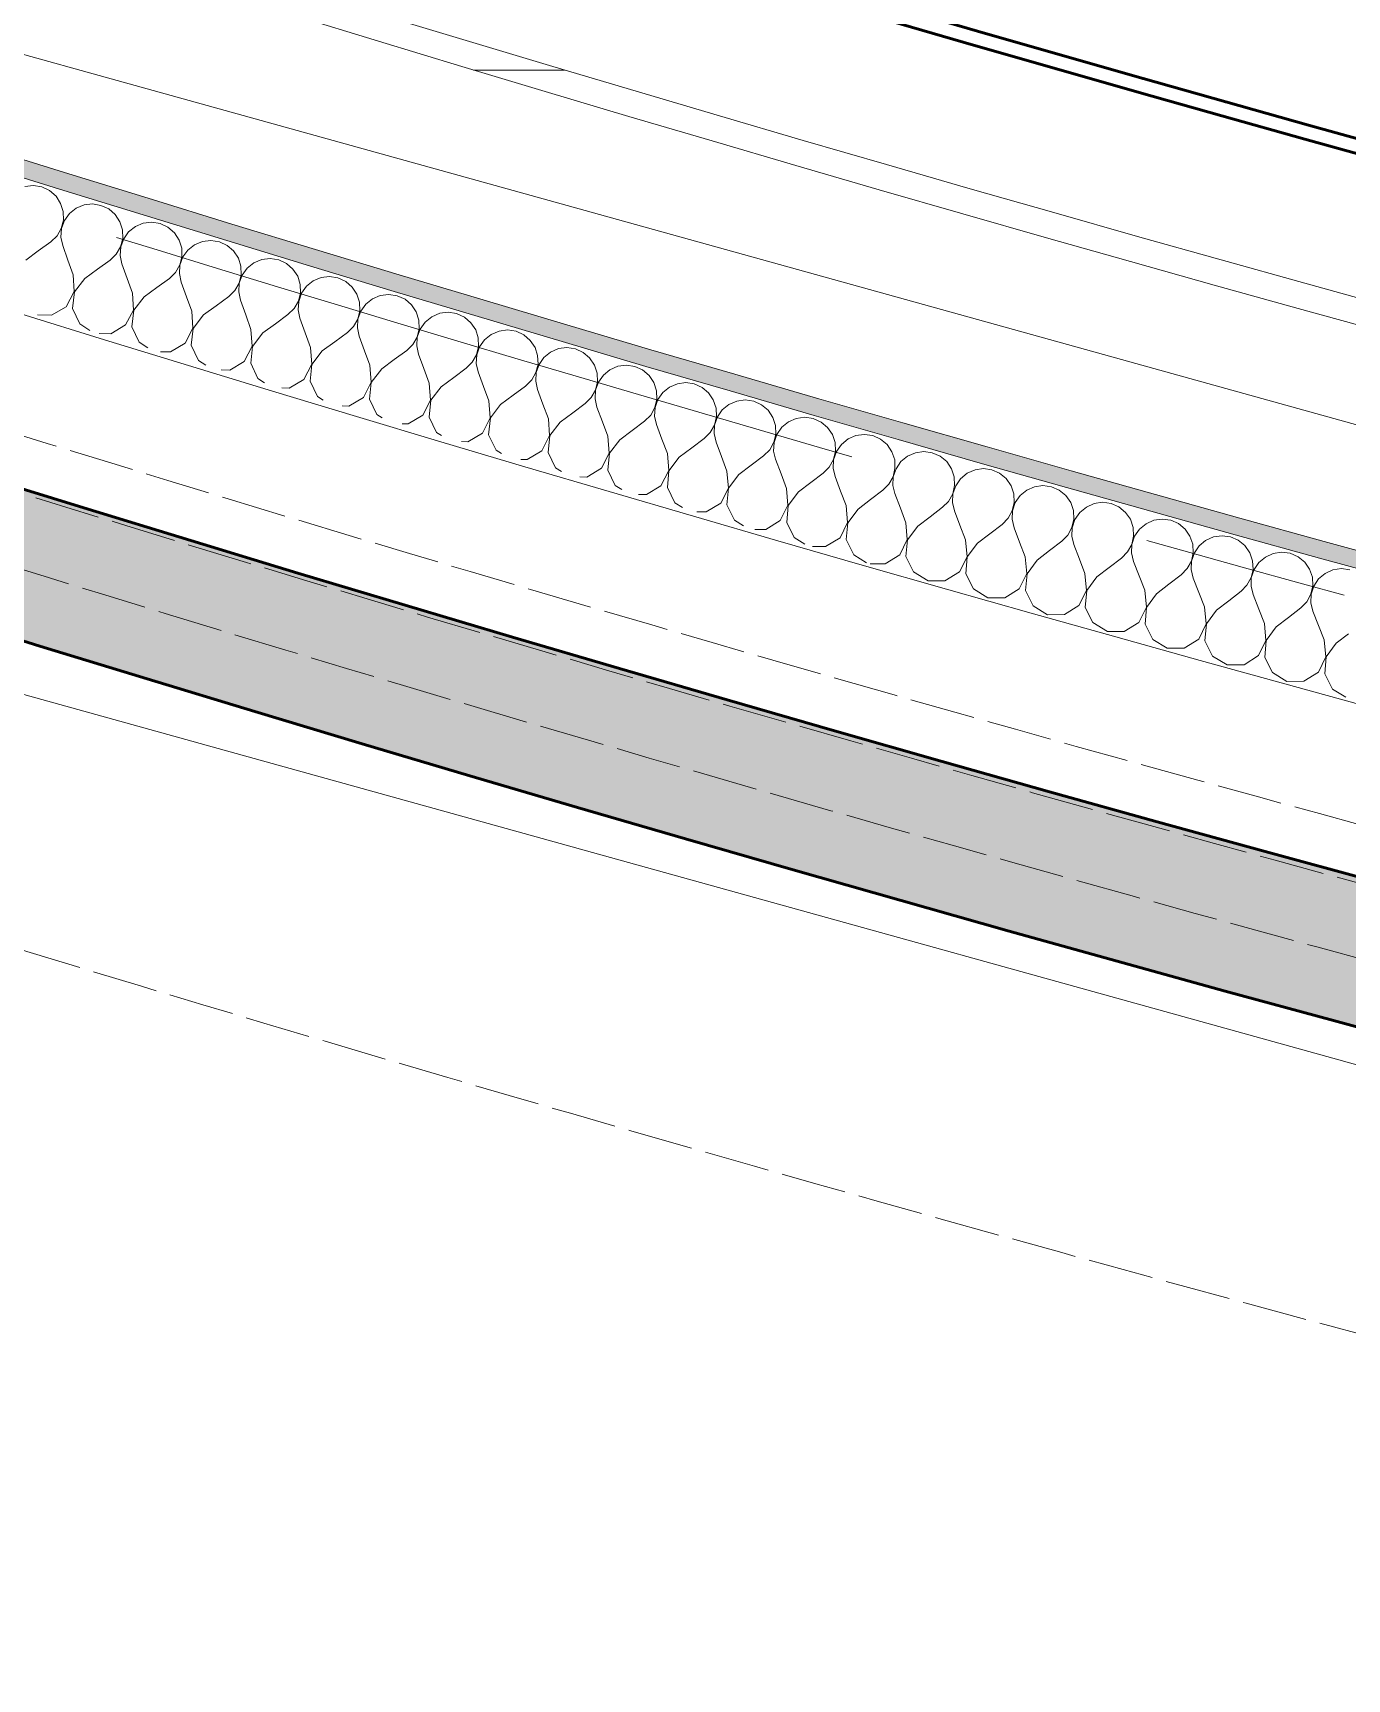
# Model space of a CAD drawing. Header units: millimetres. Extents: x -89663 to 74273, y -103666 to 18539.
# Drawn here: x -35090 to -34183, y -71509 to -70374 of the extents above; entities that cross this region are included whole.
import ezdxf
from ezdxf.enums import TextEntityAlignment as Align

# ---------------------------------------------------------------- set-up
doc = ezdxf.new("R2010")
doc.units = ezdxf.units.MM
doc.header["$MEASUREMENT"] = 0
doc.linetypes.add('Double Dashed', pattern=[1093.611073, 529.166651, -211.666656, 141.111112, -211.666656])
doc.linetypes.add('Hidden Line', pattern=[55, 45, -10])
for name, color, linetype in [('A-20-M_Floor_Slab', 7, 'Continuous'), ('A-25-M_Wall_Ext', 7, 'Continuous'), ('New_A-05-M_Gross_Int_WC_s', 7, 'Continuous'), ('New_A-15-MG_Structural_Grid_Phase_2', 7, 'Continuous'), ('New_A-25-M_Wall_Ext', 7, 'Continuous'), ('New_A-25-M_Wall_Int', 7, 'Continuous'), ('New_A-35-M_FFE_Sanitary', 7, 'Continuous'), ('New_A-40-M_Soft_Landscaping_P2', 7, 'Continuous')]:
    doc.layers.add(name, color=color, linetype=linetype)
for name, color, linetype, lineweight in [('A-20-M_Floor_Slab_Pen_No__89', 8, 'Continuous', 20), ('A-25-M_Wall_Ext_Pen_No__87', 8, 'Continuous', 20), ('New_A-25-M_Wall_Ext_Pen_No__87', 8, 'Continuous', 20), ('New_A-25-M_Wall_Int_Pen_No__193', 7, 'Continuous', 18), ('New_A-40-M_Soft_Landscaping_P2_Pen_No__150', 7, 'Continuous', 0), ('New_ArchiCAD Zone Stamps_Pen_No__6', 7, 'Continuous', 35)]:
    doc.layers.add(name, color=color, linetype=linetype, lineweight=lineweight)
for name, color, linetype, lineweight, true_color in [('New_A-05-M_Gross_Int_WC_s_Pen_No__74', 7, 'Continuous', 20, 0x606060), ('New_A-15-MG_Structural_Grid_Phase_2_Pen_No__222', 7, 'Continuous', 13, 0x65af33), ('New_A-25-M_Wall_Ext_Pen_No__107', 7, 'Continuous', 15, 0xa6a6a6), ('New_A-25-M_Wall_Ext_Pen_No__27', 7, 'Continuous', 50, 0x2a2a2a), ('New_A-25-M_Wall_Int_Pen_No__107', 7, 'Continuous', 15, 0xa6a6a6), ('New_A-25-M_Wall_Int_Pen_No__149', 7, 'Continuous', 0, 0x2a2a2a), ('New_A-35-M_FFE_Sanitary_Pen_No__211', 7, 'Continuous', 13, 0xebf6ff), ('New_A-35-M_FFE_Sanitary_Pen_No__27', 7, 'Continuous', 50, 0x2a2a2a)]:
    doc.layers.add(name, color=color, linetype=linetype, lineweight=lineweight, true_color=true_color)
doc.styles.add('GENERATED_STYLE_1', font='')
doc.styles.add('GENERATED_STYLE_3', font='')
doc.styles.add('GENERATED_STYLE_4', font='')
doc.styles.get('GENERATED_STYLE_1').set_extended_font_data('Arial', bold=True)
doc.styles.get('GENERATED_STYLE_3').set_extended_font_data('Arial')
doc.styles.get('GENERATED_STYLE_4').set_extended_font_data('Swis721 BT')

# ---------------------------------------------------------------- blocks, each defined once
blk = doc.blocks.new('Female WC_INB 0163_41_1', base_point=(-32279.5, -69544.5))
at = {"layer": 'New_A-05-M_Gross_Int_WC_s_Pen_No__74', "linetype": 'Continuous'}
blk.add_arc((-26783.8, -43782.5), 27679.9, 246.44054, 262.17938, dxfattribs=at)
at = {"layer": 'New_ArchiCAD Zone Stamps_Pen_No__6'}
for tag, height, style, p in [('ROOM_NAME', 250, 'GENERATED_STYLE_1', (-32667.2, -68179)), ('zoneNameLine2', 250, 'GENERATED_STYLE_1', (-32855.7, -68611.2)), ('ROOM_NUMBER', 200, 'GENERATED_STYLE_3', (-33044.1, -69031.9)), ('measuredAreaCode', 200, 'GENERATED_STYLE_3', (-33201.1, -69392)), ('ROOM_HOLES_PRM', 200, 'GENERATED_STYLE_3', (-32893.7, -69526)), ('DUMMY_649', 200, 'GENERATED_STYLE_3', (-32404.4, -69739.4)), ('DUMMY_650', 133.3, 'GENERATED_STYLE_3', (-32125.1, -69845.9))]:
    blk.add_attdef(tag, text='', height=height, rotation=336.4404, dxfattribs=dict(at, style=style)).set_placement(p, align=Align.TOP_LEFT)
blk = doc.blocks.new('Mesh_33_1', base_point=(-40933.1, -67038.1))
at = {"layer": 'New_A-40-M_Soft_Landscaping_P2_Pen_No__150', "linetype": 'Continuous', "flags": 128}
blk.add_lwpolyline([(-40933.1, -67038.1, 0.320491), (-40900.8, -69852.7, 0.075053), (-37194.7, -72335.5, 0.135492), (-17580.9, -76160.2), (-17996, -70643, -0.183873), (-38079.9, -69688.1, -0.169448), (-40869.9, -67158.8, -0.091733)], format="xyb", close=True, dxfattribs=at)
blk = doc.blocks.new('Mesh_34_1', base_point=(-38055.1, -69698.9))
at = {"layer": 'New_A-40-M_Soft_Landscaping_P2_Pen_No__150', "linetype": 'Continuous', "flags": 128}
blk.add_lwpolyline([(-38055.1, -69698.9, -0.169694), (-40869.9, -67158.8, 0.334983), (-40169.4, -69895, 0.065126), (-36684.4, -71850.8, 0.165018), (-17774.3, -73560), (-17996, -70643, -0.183626)], format="xyb", close=True, dxfattribs=at)
blk = doc.blocks.new('Slab_71_1', base_point=(-38011.1, -70020.7))
at = {"layer": 'A-20-M_Floor_Slab_Pen_No__89', "linetype": 'Continuous', "flags": 128}
blk.add_lwpolyline([(-38011.1, -70020.7), (-37706.8, -69326.8), (-30776.4, -71251.7), (-30890.3, -71998.5)], close=True, dxfattribs=at)
blk = doc.blocks.new('Slab_72_1', base_point=(-37706.8, -69326.8))
at = {"layer": 'A-20-M_Floor_Slab_Pen_No__89', "linetype": 'Continuous', "flags": 128}
blk.add_lwpolyline([(-37706.8, -69326.8), (-37838.6, -69627.5), (-30825.7, -71575.3), (-30776.4, -71251.7)], close=True, dxfattribs=at)
blk = doc.blocks.new('Wall_53_1', base_point=(-38176, -69536.6))
at = {"layer": 'New_A-25-M_Wall_Ext_Pen_No__107', "linetype": 'Continuous', "lineweight": 0, "true_color": 0x535353}
blk.add_hatch(color=251, dxfattribs=at).paths.add_polyline_path([(-38176, -69536.6), (-38217.5, -69627.6, 0.177017), (-18856.6, -70909.4), (-18870.6, -70861.5), (-18884.7, -70813.4, -0.177006)])
at = {"layer": 'New_A-25-M_Wall_Ext_Pen_No__27', "linetype": 'Continuous'}
for radius, start in [(28161.8, 246.13805), (28261.8, 246.13561)]:
    blk.add_arc((-26783.5, -43782), radius, start, 286.28897, dxfattribs=at)
blk = doc.blocks.new('Wall_55_1', base_point=(-38175.9, -69536.5))
at = {"layer": 'New_A-25-M_Wall_Ext_Pen_No__87', "linetype": 'Hidden Line'}
for radius in [28161.8, 28211.8]:
    blk.add_arc((-26758.9, -43792.8), radius, 246.08329, 336.44041, dxfattribs=at)
blk = doc.blocks.new('Wall_93_1', base_point=(-37848.3, -69154.4))
at = {"layer": 'New_A-35-M_FFE_Sanitary_Pen_No__211', "linetype": 'Continuous'}
h = blk.add_hatch(dxfattribs=at)
h.set_pattern_fill('Plaster_0001', color=256, style=0, pattern_type=2)
h.set_pattern_definition([(164.31925, (0, 0), (46.81334, 166.75884), [0, -100]), (164.31925, (-71.55, -69.87), (46.81334, 166.75884), [0, -100])])
h.paths.add_polyline_path([(-37844.3, -69145.2), (-37848.3, -69154.4, 0.068547), (-30550.5, -71208.5), (-30549.2, -71198.5, -0.068546)])
at = {"layer": 'New_A-35-M_FFE_Sanitary_Pen_No__27', "linetype": 'Continuous'}
for radius, end in [(27770, 262.12216), (27780, 262.12234)]:
    blk.add_arc((-26743, -43690.6), radius, 246.43702, end, dxfattribs=at)
blk = doc.blocks.new('*X512')
at = {"layer": 'New_A-25-M_Wall_Int_Pen_No__107', "linetype": 'Continuous'}
for p, q in [((-35095.4, -70480.2), (-35089.6, -70479.6)), ((-35089.6, -70479.6), (-35083.8, -70480.5)), ((-35083.8, -70480.5), (-35078.4, -70483)), ((-35078.4, -70483), (-35074, -70486.9)), ((-35074, -70486.9), (-35070.8, -70491.9)), ((-35070.8, -70491.9), (-35069, -70497.5)), ((-35069, -70497.5), (-35068.9, -70503.4)), ((-35068.2, -70503.6), (-35064.7, -70498.8)), ((-35064.7, -70498.8), (-35060.1, -70495.2)), ((-35060.1, -70495.2), (-35054.6, -70492.9)), ((-35054.6, -70492.9), (-35048.8, -70492.2)), ((-35048.8, -70492.2), (-35043, -70493.2)), ((-35043, -70493.2), (-35037.6, -70495.7)), ((-35037.6, -70495.7), (-35033.2, -70499.6)), ((-35033.2, -70499.6), (-35029.9, -70504.5)), ((-35070.4, -70509.1), (-35073.3, -70514.2)), ((-35070.6, -70515.1), (-35070.2, -70509.2)), ((-35068.9, -70503.4), (-35070.4, -70509.1)), ((-35070.2, -70509.2), (-35068.2, -70503.6)), ((-35029.9, -70504.5), (-35028.2, -70510.1)), ((-35028.2, -70510.1), (-35028, -70516)), ((-35027.3, -70516.3), (-35023.9, -70511.5)), ((-35023.9, -70511.5), (-35019.2, -70507.8)), ((-35019.2, -70507.8), (-35013.8, -70505.5)), ((-35013.8, -70505.5), (-35007.9, -70504.8)), ((-35007.9, -70504.8), (-35002.1, -70505.8)), ((-35002.1, -70505.8), (-34996.8, -70508.3)), ((-34996.8, -70508.3), (-34992.3, -70512.1)), ((-35086.3, -70524.6), (-35077.6, -70518.3)), ((-35073.3, -70514.2), (-35077.6, -70518.3)), ((-35069.4, -70520.9), (-35070.6, -70515.1)), ((-35065.8, -70531), (-35069.4, -70520.9)), ((-35029.5, -70521.8), (-35032.5, -70526.9)), ((-35029.8, -70527.7), (-35029.3, -70521.8)), ((-35028, -70516), (-35029.5, -70521.8)), ((-35029.3, -70521.8), (-35027.3, -70516.3)), ((-34992.3, -70512.1), (-34989.1, -70517.1)), ((-34989.1, -70517.1), (-34987.3, -70522.7)), ((-34987.3, -70522.7), (-34987.2, -70528.6)), ((-34983, -70524), (-34978.4, -70520.4)), ((-34978.4, -70520.4), (-34972.9, -70518.1)), ((-34972.9, -70518.1), (-34967.1, -70517.4)), ((-34967.1, -70517.4), (-34961.3, -70518.3)), ((-34961.3, -70518.3), (-34955.9, -70520.8)), ((-34955.9, -70520.8), (-34951.5, -70524.6)), ((-35094.9, -70530.9), (-35086.3, -70524.6)), ((-35062.2, -70541), (-35065.8, -70531)), ((-35045.4, -70537.3), (-35036.7, -70531)), ((-35032.5, -70526.9), (-35036.7, -70531)), ((-35028.6, -70533.5), (-35029.8, -70527.7)), ((-35024.9, -70543.6), (-35028.6, -70533.5)), ((-34988.6, -70534.3), (-34991.6, -70539.5)), ((-34988.9, -70540.3), (-34988.5, -70534.4)), ((-34987.2, -70528.6), (-34988.6, -70534.3)), ((-34988.5, -70534.4), (-34986.5, -70528.8)), ((-34986.5, -70528.8), (-34983, -70524)), ((-34951.5, -70524.6), (-34948.2, -70529.6)), ((-34948.2, -70529.6), (-34946.4, -70535.2)), ((-34942.1, -70536.5), (-34937.5, -70532.8)), ((-34937.5, -70532.8), (-34932.1, -70530.6)), ((-34932.1, -70530.6), (-34926.2, -70529.9)), ((-34926.2, -70529.9), (-34920.4, -70530.8)), ((-34920.4, -70530.8), (-34915, -70533.2)), ((-34915, -70533.2), (-34910.6, -70537.1)), ((-35062.2, -70541), (-35061.5, -70552.7)), ((-35061.3, -70552.8), (-35054.1, -70543.6)), ((-35054.1, -70543.6), (-35045.4, -70537.3)), ((-35021.3, -70553.7), (-35024.9, -70543.6)), ((-35004.5, -70549.9), (-34995.8, -70543.6)), ((-34991.6, -70539.5), (-34995.8, -70543.6)), ((-34987.7, -70546.1), (-34988.9, -70540.3)), ((-34946.3, -70541.1), (-34947.7, -70546.9)), ((-34947.6, -70546.9), (-34945.6, -70541.3)), ((-34946.4, -70535.2), (-34946.3, -70541.1)), ((-34945.6, -70541.3), (-34942.1, -70536.5)), ((-34910.6, -70537.1), (-34907.3, -70542)), ((-34907.3, -70542), (-34905.5, -70547.7)), ((-34901.2, -70549), (-34896.6, -70545.3)), ((-34896.6, -70545.3), (-34891.2, -70543)), ((-34891.2, -70543), (-34885.3, -70542.3)), ((-34885.3, -70542.3), (-34879.5, -70543.2)), ((-34879.5, -70543.2), (-34874.1, -70545.6)), ((-34874.1, -70545.6), (-34869.7, -70549.5)), ((-35061.5, -70552.7), (-35066.9, -70563.1)), ((-35062.6, -70564.4), (-35061.3, -70552.8)), ((-35021.3, -70553.7), (-35020.5, -70565.4)), ((-35020.4, -70565.4), (-35013.1, -70556.2)), ((-35013.1, -70556.2), (-35004.5, -70549.9)), ((-34984, -70556.2), (-34987.7, -70546.1)), ((-34980.4, -70566.2), (-34984, -70556.2)), ((-34963.6, -70562.4), (-34954.9, -70556.1)), ((-34950.7, -70552), (-34954.9, -70556.1)), ((-34947.7, -70546.9), (-34950.7, -70552)), ((-34948, -70552.8), (-34947.6, -70546.9)), ((-34946.7, -70558.6), (-34948, -70552.8)), ((-34905.4, -70553.6), (-34906.8, -70559.3)), ((-34906.6, -70559.4), (-34904.7, -70553.8)), ((-34905.5, -70547.7), (-34905.4, -70553.6)), ((-34904.7, -70553.8), (-34901.2, -70549)), ((-34869.7, -70549.5), (-34866.4, -70554.4)), ((-34866.4, -70554.4), (-34864.6, -70560)), ((-34855.7, -70557.6), (-34850.3, -70555.3)), ((-34850.3, -70555.3), (-34844.4, -70554.6)), ((-34844.4, -70554.6), (-34838.6, -70555.5)), ((-34838.6, -70555.5), (-34833.2, -70558)), ((-35066.9, -70563.1), (-35077, -70569)), ((-35057.6, -70575), (-35062.6, -70564.4)), ((-35020.5, -70565.4), (-35026, -70575.7)), ((-35021.7, -70577), (-35020.4, -70565.4)), ((-34980.4, -70566.2), (-34979.6, -70577.9)), ((-34972.2, -70568.7), (-34963.6, -70562.4)), ((-34943.1, -70568.7), (-34946.7, -70558.6)), ((-34922.6, -70574.9), (-34914, -70568.5)), ((-34909.8, -70564.4), (-34914, -70568.5)), ((-34906.8, -70559.3), (-34909.8, -70564.4)), ((-34907, -70565.3), (-34906.6, -70559.4)), ((-34905.8, -70571), (-34907, -70565.3)), ((-34864.4, -70566), (-34865.9, -70571.7)), ((-34865.7, -70571.7), (-34863.7, -70566.2)), ((-34864.6, -70560), (-34864.4, -70566)), ((-34863.7, -70566.2), (-34860.3, -70561.3)), ((-34860.3, -70561.3), (-34855.7, -70557.6)), ((-34833.2, -70558), (-34828.8, -70561.8)), ((-34828.8, -70561.8), (-34825.5, -70566.7)), ((-34825.5, -70566.7), (-34823.7, -70572.4)), ((-34814.8, -70570), (-34809.3, -70567.6)), ((-34809.3, -70567.6), (-34803.5, -70566.9)), ((-34803.5, -70566.9), (-34797.7, -70567.8)), ((-34797.7, -70567.8), (-34792.3, -70570.3)), ((-35077, -70569), (-35086.8, -70568.8)), ((-35050.6, -70579.6), (-35057.6, -70575)), ((-35026, -70575.7), (-35036.1, -70581.7)), ((-35016.7, -70587.6), (-35021.7, -70577)), ((-34979.6, -70577.9), (-34985, -70588.3)), ((-34980.7, -70589.6), (-34979.4, -70578)), ((-34979.4, -70578), (-34972.2, -70568.7)), ((-34939.5, -70578.7), (-34943.1, -70568.7)), ((-34939.5, -70578.7), (-34938.6, -70590.4)), ((-34931.3, -70581.2), (-34922.6, -70574.9)), ((-34902.1, -70581.1), (-34905.8, -70571)), ((-34868.8, -70576.8), (-34873, -70580.9)), ((-34865.9, -70571.7), (-34868.8, -70576.8)), ((-34866.1, -70577.6), (-34865.7, -70571.7)), ((-34864.9, -70583.4), (-34866.1, -70577.6)), ((-34823.5, -70578.3), (-34824.9, -70584)), ((-34824.8, -70584.1), (-34822.8, -70578.5)), ((-34823.7, -70572.4), (-34823.5, -70578.3)), ((-34822.8, -70578.5), (-34819.4, -70573.7)), ((-34819.4, -70573.7), (-34814.8, -70570)), ((-34792.3, -70570.3), (-34787.8, -70574.1)), ((-34787.8, -70574.1), (-34784.5, -70579)), ((-34784.5, -70579), (-34782.7, -70584.6)), ((-34773.8, -70582.2), (-34768.4, -70579.9)), ((-34768.4, -70579.9), (-34762.5, -70579.1)), ((-34762.5, -70579.1), (-34756.7, -70580)), ((-35036.1, -70581.7), (-35044.3, -70581.5)), ((-35010.7, -70591.5), (-35016.7, -70587.6)), ((-34985, -70588.3), (-34995.1, -70594.2)), ((-34975.7, -70600.2), (-34980.7, -70589.6)), ((-34938.6, -70590.4), (-34944.1, -70600.8)), ((-34939.7, -70602.1), (-34938.5, -70590.5)), ((-34938.5, -70590.5), (-34931.3, -70581.2)), ((-34898.5, -70591.2), (-34902.1, -70581.1)), ((-34898.5, -70591.2), (-34897.6, -70602.8)), ((-34890.3, -70593.6), (-34881.7, -70587.3)), ((-34881.7, -70587.3), (-34873, -70580.9)), ((-34861.2, -70593.5), (-34864.9, -70583.4)), ((-34827.9, -70589.1), (-34832.1, -70593.3)), ((-34824.9, -70584), (-34827.9, -70589.1)), ((-34825.1, -70590), (-34824.8, -70584.1)), ((-34823.9, -70595.7), (-34825.1, -70590)), ((-34782.5, -70590.5), (-34783.9, -70596.3)), ((-34783.8, -70596.3), (-34781.8, -70590.7)), ((-34782.7, -70584.6), (-34782.5, -70590.5)), ((-34781.8, -70590.7), (-34778.4, -70585.9)), ((-34778.4, -70585.9), (-34773.8, -70582.2)), ((-34756.7, -70580), (-34751.3, -70582.5)), ((-34751.3, -70582.5), (-34746.9, -70586.3)), ((-34746.9, -70586.3), (-34743.6, -70591.2)), ((-34743.6, -70591.2), (-34741.8, -70596.8)), ((-34727.4, -70592), (-34721.6, -70591.3)), ((-34721.6, -70591.3), (-34715.7, -70592.2)), ((-34995.1, -70594.2), (-35002, -70594.1)), ((-34970.6, -70603.5), (-34975.7, -70600.2)), ((-34944.1, -70600.8), (-34954.1, -70606.8)), ((-34934.7, -70612.7), (-34939.7, -70602.1)), ((-34897.5, -70602.9), (-34890.3, -70593.6)), ((-34857.5, -70603.5), (-34861.2, -70593.5)), ((-34849.3, -70606), (-34840.7, -70599.6)), ((-34840.7, -70599.6), (-34832.1, -70593.3)), ((-34820.2, -70605.8), (-34823.9, -70595.7)), ((-34786.9, -70601.4), (-34791.1, -70605.5)), ((-34783.9, -70596.3), (-34786.9, -70601.4)), ((-34784.1, -70602.2), (-34783.8, -70596.3)), ((-34782.9, -70608), (-34784.1, -70602.2)), ((-34741.8, -70596.8), (-34741.5, -70602.7)), ((-34740.8, -70602.9), (-34737.4, -70598.1)), ((-34737.4, -70598.1), (-34732.8, -70594.4)), ((-34732.8, -70594.4), (-34727.4, -70592)), ((-34715.7, -70592.2), (-34710.4, -70594.6)), ((-34710.4, -70594.6), (-34705.9, -70598.4)), ((-34705.9, -70598.4), (-34702.6, -70603.3)), ((-34954.1, -70606.8), (-34960, -70606.6)), ((-34930.2, -70615.5), (-34934.7, -70612.7)), ((-34903.1, -70613.2), (-34913.1, -70619.2)), ((-34897.6, -70602.8), (-34903.1, -70613.2)), ((-34898.7, -70614.5), (-34897.5, -70602.9)), ((-34857.5, -70603.5), (-34856.6, -70615.2)), ((-34856.5, -70615.3), (-34849.3, -70606)), ((-34816.5, -70615.8), (-34820.2, -70605.8)), ((-34808.3, -70618.3), (-34799.7, -70611.9)), ((-34799.7, -70611.9), (-34791.1, -70605.5)), ((-34779.2, -70618), (-34782.9, -70608)), ((-34745.9, -70613.6), (-34750.1, -70617.8)), ((-34743, -70608.5), (-34745.9, -70613.6)), ((-34743.1, -70614.4), (-34742.8, -70608.5)), ((-34741.5, -70602.7), (-34743, -70608.5)), ((-34742.8, -70608.5), (-34740.8, -70602.9)), ((-34702.6, -70603.3), (-34700.8, -70608.9)), ((-34700.8, -70608.9), (-34700.5, -70614.9)), ((-34699.8, -70615.1), (-34696.4, -70610.2)), ((-34696.4, -70610.2), (-34691.9, -70606.5)), ((-34691.9, -70606.5), (-34686.4, -70604.2)), ((-34686.4, -70604.2), (-34680.6, -70603.4)), ((-34680.6, -70603.4), (-34674.8, -70604.3)), ((-34674.8, -70604.3), (-34669.4, -70606.7)), ((-34669.4, -70606.7), (-34664.9, -70610.5)), ((-34664.9, -70610.5), (-34661.6, -70615.4)), ((-34913.1, -70619.2), (-34918.2, -70619.1)), ((-34893.7, -70625.1), (-34898.7, -70614.5)), ((-34889.7, -70627.6), (-34893.7, -70625.1)), ((-34856.6, -70615.2), (-34862, -70625.6)), ((-34857.7, -70626.9), (-34856.5, -70615.3)), ((-34816.5, -70615.8), (-34815.6, -70627.5)), ((-34815.5, -70627.6), (-34808.3, -70618.3)), ((-34775.5, -70628.1), (-34779.2, -70618)), ((-34767.3, -70630.5), (-34758.7, -70624.1)), ((-34758.7, -70624.1), (-34750.1, -70617.8)), ((-34741.9, -70620.2), (-34743.1, -70614.4)), ((-34738.2, -70630.2), (-34741.9, -70620.2)), ((-34701.9, -70620.6), (-34704.9, -70625.7)), ((-34702.1, -70626.5), (-34701.8, -70620.6)), ((-34700.5, -70614.9), (-34701.9, -70620.6)), ((-34701.8, -70620.6), (-34699.8, -70615.1)), ((-34661.6, -70615.4), (-34659.8, -70621)), ((-34659.8, -70621), (-34659.5, -70626.9)), ((-34658.8, -70627.1), (-34655.4, -70622.3)), ((-34655.4, -70622.3), (-34650.9, -70618.5)), ((-34650.9, -70618.5), (-34645.4, -70616.2)), ((-34645.4, -70616.2), (-34639.6, -70615.4)), ((-34639.6, -70615.4), (-34633.8, -70616.3)), ((-34633.8, -70616.3), (-34628.4, -70618.7)), ((-34628.4, -70618.7), (-34623.9, -70622.5)), ((-34623.9, -70622.5), (-34620.6, -70627.4)), ((-34872.1, -70631.6), (-34876.6, -70631.5)), ((-34862, -70625.6), (-34872.1, -70631.6)), ((-34852.6, -70637.5), (-34857.7, -70626.9)), ((-34815.6, -70627.5), (-34821, -70637.9)), ((-34816.7, -70639.2), (-34815.5, -70627.6)), ((-34775.5, -70628.1), (-34774.6, -70639.8)), ((-34774.4, -70639.8), (-34767.3, -70630.5)), ((-34734.4, -70640.3), (-34738.2, -70630.2)), ((-34726.2, -70642.7), (-34717.6, -70636.3)), ((-34717.6, -70636.3), (-34709.1, -70629.9)), ((-34704.9, -70625.7), (-34709.1, -70629.9)), ((-34700.9, -70632.3), (-34702.1, -70626.5)), ((-34697.1, -70642.4), (-34700.9, -70632.3)), ((-34660.9, -70632.7), (-34663.8, -70637.8)), ((-34661.1, -70638.6), (-34660.7, -70632.7)), ((-34659.5, -70626.9), (-34660.9, -70632.7)), ((-34660.7, -70632.7), (-34658.8, -70627.1)), ((-34620.6, -70627.4), (-34618.7, -70633)), ((-34618.7, -70633), (-34618.5, -70638.9)), ((-34617.8, -70639.1), (-34614.4, -70634.3)), ((-34614.4, -70634.3), (-34609.8, -70630.5)), ((-34609.8, -70630.5), (-34604.4, -70628.2)), ((-34604.4, -70628.2), (-34598.6, -70627.4)), ((-34598.6, -70627.4), (-34592.7, -70628.3)), ((-34592.7, -70628.3), (-34587.4, -70630.7)), ((-34587.4, -70630.7), (-34582.8, -70634.5)), ((-34582.8, -70634.5), (-34579.5, -70639.4)), ((-34849, -70639.8), (-34852.6, -70637.5)), ((-34831, -70643.9), (-34835.3, -70643.9)), ((-34821, -70637.9), (-34831, -70643.9)), ((-34811.6, -70649.8), (-34816.7, -70639.2)), ((-34774.6, -70639.8), (-34779.9, -70650.2)), ((-34775.6, -70651.5), (-34774.4, -70639.8)), ((-34734.4, -70640.3), (-34733.5, -70651.9)), ((-34733.4, -70652), (-34726.2, -70642.7)), ((-34693.4, -70652.4), (-34697.1, -70642.4)), ((-34676.6, -70648.4), (-34668, -70642)), ((-34663.8, -70637.8), (-34668, -70642)), ((-34659.8, -70644.4), (-34661.1, -70638.6)), ((-34656.1, -70654.4), (-34659.8, -70644.4)), ((-34619.9, -70644.7), (-34622.8, -70649.8)), ((-34620, -70650.6), (-34619.7, -70644.7)), ((-34618.5, -70638.9), (-34619.9, -70644.7)), ((-34619.7, -70644.7), (-34617.8, -70639.1)), ((-34579.5, -70639.4), (-34577.7, -70645)), ((-34577.7, -70645), (-34577.4, -70650.9)), ((-34576.7, -70651.1), (-34573.3, -70646.2)), ((-34573.3, -70646.2), (-34568.8, -70642.5)), ((-34568.8, -70642.5), (-34563.4, -70640.1)), ((-34563.4, -70640.1), (-34557.5, -70639.3)), ((-34557.5, -70639.3), (-34551.7, -70640.2)), ((-34551.7, -70640.2), (-34546.3, -70642.6)), ((-34546.3, -70642.6), (-34541.8, -70646.4)), ((-34541.8, -70646.4), (-34538.5, -70651.2)), ((-34808, -70652), (-34811.6, -70649.8)), ((-34790, -70656.2), (-34794.2, -70656.1)), ((-34779.9, -70650.2), (-34790, -70656.2)), ((-34770.5, -70662), (-34775.6, -70651.5)), ((-34733.5, -70651.9), (-34738.9, -70662.4)), ((-34734.5, -70663.6), (-34733.4, -70652)), ((-34693.4, -70652.4), (-34692.4, -70664.1)), ((-34692.3, -70664.1), (-34685.2, -70654.8)), ((-34685.2, -70654.8), (-34676.6, -70648.4)), ((-34652.3, -70664.4), (-34656.1, -70654.4)), ((-34635.5, -70660.4), (-34627, -70654)), ((-34622.8, -70649.8), (-34627, -70654)), ((-34618.7, -70656.4), (-34620, -70650.6)), ((-34615, -70666.4), (-34618.7, -70656.4)), ((-34578.8, -70656.6), (-34581.7, -70661.8)), ((-34579, -70662.6), (-34578.6, -70656.7)), ((-34577.4, -70650.9), (-34578.8, -70656.6)), ((-34578.6, -70656.7), (-34576.7, -70651.1)), ((-34538.5, -70651.2), (-34536.6, -70656.8)), ((-34536.6, -70656.8), (-34536.4, -70662.8)), ((-34535.6, -70663), (-34532.3, -70658.1)), ((-34532.3, -70658.1), (-34527.7, -70654.3)), ((-34527.7, -70654.3), (-34522.3, -70652)), ((-34522.3, -70652), (-34516.5, -70651.2)), ((-34516.5, -70651.2), (-34510.6, -70652)), ((-34510.6, -70652), (-34505.2, -70654.4)), ((-34505.2, -70654.4), (-34500.7, -70658.2)), ((-34500.7, -70658.2), (-34497.4, -70663.1)), ((-34766.8, -70664.3), (-34770.5, -70662)), ((-34748.9, -70668.4), (-34753.3, -70668.4)), ((-34738.9, -70662.4), (-34748.9, -70668.4)), ((-34729.4, -70674.2), (-34734.5, -70663.6)), ((-34692.4, -70664.1), (-34697.8, -70674.5)), ((-34693.4, -70675.8), (-34692.3, -70664.1)), ((-34652.3, -70664.4), (-34651.3, -70676.1)), ((-34651.2, -70676.2), (-34644.1, -70666.9)), ((-34644.1, -70666.9), (-34635.5, -70660.4)), ((-34611.2, -70676.4), (-34615, -70666.4)), ((-34594.4, -70672.4), (-34585.9, -70666)), ((-34581.7, -70661.8), (-34585.9, -70666)), ((-34577.7, -70668.3), (-34579, -70662.6)), ((-34573.9, -70678.4), (-34577.7, -70668.3)), ((-34537.7, -70668.5), (-34540.6, -70673.7)), ((-34537.9, -70674.5), (-34537.6, -70668.6)), ((-34536.4, -70662.8), (-34537.7, -70668.5)), ((-34537.6, -70668.6), (-34535.6, -70663)), ((-34497.4, -70663.1), (-34495.5, -70668.7)), ((-34495.5, -70668.7), (-34495.3, -70674.6)), ((-34494.5, -70674.8), (-34491.2, -70669.9)), ((-34491.2, -70669.9), (-34486.6, -70666.1)), ((-34486.6, -70666.1), (-34481.2, -70663.8)), ((-34481.2, -70663.8), (-34475.4, -70663)), ((-34475.4, -70663), (-34469.6, -70663.8)), ((-34469.6, -70663.8), (-34464.2, -70666.2)), ((-34464.2, -70666.2), (-34459.6, -70669.9)), ((-34459.6, -70669.9), (-34456.3, -70674.8)), ((-34725.4, -70676.7), (-34729.4, -70674.2)), ((-34707.8, -70680.6), (-34712.6, -70680.5)), ((-34697.8, -70674.5), (-34707.8, -70680.6)), ((-34688.3, -70686.3), (-34693.4, -70675.8)), ((-34651.3, -70676.1), (-34656.7, -70686.6)), ((-34652.3, -70687.8), (-34651.2, -70676.2)), ((-34611.2, -70676.4), (-34610.2, -70688.1)), ((-34610.1, -70688.2), (-34603, -70678.8)), ((-34603, -70678.8), (-34594.4, -70672.4)), ((-34570.1, -70688.4), (-34573.9, -70678.4)), ((-34553.3, -70684.3), (-34544.8, -70677.8)), ((-34540.6, -70673.7), (-34544.8, -70677.8)), ((-34536.6, -70680.2), (-34537.9, -70674.5)), ((-34532.8, -70690.2), (-34536.6, -70680.2)), ((-34496.6, -70680.3), (-34499.5, -70685.5)), ((-34496.8, -70686.3), (-34496.5, -70680.4)), ((-34495.3, -70674.6), (-34496.6, -70680.3)), ((-34496.5, -70680.4), (-34494.5, -70674.8)), ((-34456.3, -70674.8), (-34454.4, -70680.4)), ((-34454.4, -70680.4), (-34454.2, -70686.3)), ((-34453.4, -70686.5), (-34450.1, -70681.7)), ((-34450.1, -70681.7), (-34445.5, -70677.9)), ((-34445.5, -70677.9), (-34440.1, -70675.5)), ((-34440.1, -70675.5), (-34434.3, -70674.7)), ((-34434.3, -70674.7), (-34428.5, -70675.5)), ((-34428.5, -70675.5), (-34423.1, -70677.9)), ((-34423.1, -70677.9), (-34418.5, -70681.6)), ((-34418.5, -70681.6), (-34415.2, -70686.5)), ((-34683.8, -70689.1), (-34688.3, -70686.3)), ((-34666.7, -70692.6), (-34672.2, -70692.6)), ((-34656.7, -70686.6), (-34666.7, -70692.6)), ((-34647.2, -70698.3), (-34652.3, -70687.8)), ((-34610.2, -70688.1), (-34615.5, -70698.6)), ((-34611.2, -70699.8), (-34610.1, -70688.2)), ((-34570.1, -70688.4), (-34569.1, -70700)), ((-34568.9, -70700.1), (-34561.9, -70690.8)), ((-34561.9, -70690.8), (-34553.3, -70684.3)), ((-34529, -70700.2), (-34532.8, -70690.2)), ((-34512.2, -70696.1), (-34503.7, -70689.7)), ((-34499.5, -70685.5), (-34503.7, -70689.7)), ((-34495.4, -70692), (-34496.8, -70686.3)), ((-34491.6, -70702), (-34495.4, -70692)), ((-34455.5, -70692.1), (-34458.4, -70697.3)), ((-34455.6, -70698), (-34455.3, -70692.1)), ((-34454.2, -70686.3), (-34455.5, -70692.1)), ((-34455.3, -70692.1), (-34453.4, -70686.5)), ((-34415.2, -70686.5), (-34413.3, -70692.1)), ((-34413.3, -70692.1), (-34413, -70698)), ((-34412.3, -70698.2), (-34409, -70693.3)), ((-34409, -70693.3), (-34404.4, -70689.6)), ((-34404.4, -70689.6), (-34399, -70687.2)), ((-34399, -70687.2), (-34393.2, -70686.3)), ((-34393.2, -70686.3), (-34387.3, -70687.2)), ((-34387.3, -70687.2), (-34382, -70689.5)), ((-34382, -70689.5), (-34377.4, -70693.3)), ((-34377.4, -70693.3), (-34374.1, -70698.1)), ((-34641.9, -70701.6), (-34647.2, -70698.3)), ((-34625.5, -70704.6), (-34631.9, -70704.6)), ((-34615.5, -70698.6), (-34625.5, -70704.6)), ((-34606, -70710.3), (-34611.2, -70699.8)), ((-34569.1, -70700), (-34574.4, -70710.5)), ((-34570, -70711.8), (-34568.9, -70700.1)), ((-34529, -70700.2), (-34528, -70711.9)), ((-34527.8, -70712), (-34520.7, -70702.6)), ((-34520.7, -70702.6), (-34512.2, -70696.1)), ((-34487.8, -70712.1), (-34491.6, -70702)), ((-34471, -70707.9), (-34462.5, -70701.4)), ((-34458.4, -70697.3), (-34462.5, -70701.4)), ((-34454.3, -70703.8), (-34455.6, -70698)), ((-34450.5, -70713.8), (-34454.3, -70703.8)), ((-34414.4, -70703.8), (-34417.2, -70709)), ((-34414.5, -70709.7), (-34414.2, -70703.8)), ((-34413, -70698), (-34414.4, -70703.8)), ((-34414.2, -70703.8), (-34412.3, -70698.2)), ((-34374.1, -70698.1), (-34372.2, -70703.7)), ((-34372.2, -70703.7), (-34371.9, -70709.6)), ((-34367.8, -70705), (-34363.3, -70701.2)), ((-34363.3, -70701.2), (-34357.9, -70698.8)), ((-34357.9, -70698.8), (-34352.1, -70697.9)), ((-34352.1, -70697.9), (-34346.2, -70698.7)), ((-34346.2, -70698.7), (-34340.8, -70701.1)), ((-34340.8, -70701.1), (-34336.3, -70704.9)), ((-34599.8, -70714.2), (-34606, -70710.3)), ((-34574.4, -70710.5), (-34584.4, -70716.6)), ((-34564.9, -70722.2), (-34570, -70711.8)), ((-34528, -70711.9), (-34533.2, -70722.4)), ((-34528.9, -70723.6), (-34527.8, -70712)), ((-34487.8, -70712.1), (-34486.8, -70723.7)), ((-34486.6, -70723.8), (-34479.6, -70714.4)), ((-34479.6, -70714.4), (-34471, -70707.9)), ((-34446.6, -70723.8), (-34450.5, -70713.8)), ((-34429.9, -70719.6), (-34421.4, -70713.2)), ((-34417.2, -70709), (-34421.4, -70713.2)), ((-34413.1, -70715.5), (-34414.5, -70709.7)), ((-34409.3, -70725.5), (-34413.1, -70715.5)), ((-34373.2, -70715.4), (-34376.1, -70720.6)), ((-34373.3, -70721.4), (-34373, -70715.5)), ((-34371.9, -70709.6), (-34373.2, -70715.4)), ((-34373, -70715.5), (-34371.2, -70709.8)), ((-34371.2, -70709.8), (-34367.8, -70705)), ((-34336.3, -70704.9), (-34332.9, -70709.7)), ((-34332.9, -70709.7), (-34331, -70715.3)), ((-34331, -70715.3), (-34330.7, -70721.2)), ((-34326.7, -70716.5), (-34322.1, -70712.7)), ((-34322.1, -70712.7), (-34316.8, -70710.3)), ((-34316.8, -70710.3), (-34310.9, -70709.5)), ((-34310.9, -70709.5), (-34305.1, -70710.3)), ((-34305.1, -70710.3), (-34299.7, -70712.6)), ((-34299.7, -70712.6), (-34295.1, -70716.4)), ((-34584.4, -70716.6), (-34591.9, -70716.6)), ((-34557.5, -70726.8), (-34564.9, -70722.2)), ((-34533.2, -70722.4), (-34543.2, -70728.5)), ((-34523.7, -70734.1), (-34528.9, -70723.6)), ((-34486.8, -70723.7), (-34492, -70734.2)), ((-34487.7, -70735.4), (-34486.6, -70723.8)), ((-34446.6, -70723.8), (-34445.6, -70735.5)), ((-34445.4, -70735.5), (-34438.4, -70726.1)), ((-34438.4, -70726.1), (-34429.9, -70719.6)), ((-34405.5, -70735.5), (-34409.3, -70725.5)), ((-34388.7, -70731.3), (-34380.2, -70724.8)), ((-34376.1, -70720.6), (-34380.2, -70724.8)), ((-34372, -70727.1), (-34373.3, -70721.4)), ((-34368.1, -70737.1), (-34372, -70727.1)), ((-34332, -70727), (-34334.9, -70732.2)), ((-34332.1, -70732.9), (-34331.9, -70727)), ((-34330.7, -70721.2), (-34332, -70727)), ((-34331.9, -70727), (-34330, -70721.4)), ((-34330, -70721.4), (-34326.7, -70716.5)), ((-34295.1, -70716.4), (-34291.8, -70721.2)), ((-34291.8, -70721.2), (-34289.8, -70726.8)), ((-34289.8, -70726.8), (-34289.5, -70732.7)), ((-34285.5, -70728), (-34281, -70724.2)), ((-34281, -70724.2), (-34275.6, -70721.8)), ((-34275.6, -70721.8), (-34269.7, -70721)), ((-34269.7, -70721), (-34263.9, -70721.7)), ((-34263.9, -70721.7), (-34258.5, -70724.1)), ((-34258.5, -70724.1), (-34253.9, -70727.8)), ((-34543.2, -70728.5), (-34552.1, -70728.5)), ((-34514.9, -70739.6), (-34523.7, -70734.1)), ((-34492, -70734.2), (-34502, -70740.3)), ((-34482.5, -70745.9), (-34487.7, -70735.4)), ((-34445.6, -70735.5), (-34450.8, -70745.9)), ((-34446.5, -70747.2), (-34445.4, -70735.5)), ((-34405.5, -70735.5), (-34404.4, -70747.1)), ((-34404.2, -70747.2), (-34397.2, -70737.8)), ((-34397.2, -70737.8), (-34388.7, -70731.3)), ((-34364.3, -70747.1), (-34368.1, -70737.1)), ((-34347.5, -70742.9), (-34339, -70736.4)), ((-34334.9, -70732.2), (-34339, -70736.4)), ((-34330.8, -70738.7), (-34332.1, -70732.9)), ((-34326.9, -70748.7), (-34330.8, -70738.7)), ((-34290.8, -70738.5), (-34293.7, -70743.7)), ((-34290.9, -70744.4), (-34290.7, -70738.5)), ((-34289.5, -70732.7), (-34290.8, -70738.5)), ((-34290.7, -70738.5), (-34288.8, -70732.9)), ((-34288.8, -70732.9), (-34285.5, -70728)), ((-34253.9, -70727.8), (-34250.6, -70732.7)), ((-34250.6, -70732.7), (-34248.7, -70738.3)), ((-34248.7, -70738.3), (-34248.3, -70744.2)), ((-34244.3, -70739.5), (-34239.8, -70735.7)), ((-34239.8, -70735.7), (-34234.4, -70733.2)), ((-34234.4, -70733.2), (-34228.6, -70732.4)), ((-34228.6, -70732.4), (-34222.7, -70733.1)), ((-34222.7, -70733.1), (-34217.3, -70735.5)), ((-34217.3, -70735.5), (-34212.7, -70739.2)), ((-34502, -70740.3), (-34512.4, -70740.3)), ((-34472.5, -70752.1), (-34482.5, -70745.9)), ((-34450.8, -70745.9), (-34460.8, -70752.1)), ((-34441.2, -70757.6), (-34446.5, -70747.2)), ((-34404.4, -70747.1), (-34409.6, -70757.6)), ((-34405.3, -70758.8), (-34404.2, -70747.2)), ((-34364.3, -70747.1), (-34363.2, -70758.8)), ((-34363, -70758.8), (-34356, -70749.4)), ((-34356, -70749.4), (-34347.5, -70742.9)), ((-34323, -70758.6), (-34326.9, -70748.7)), ((-34306.3, -70754.4), (-34297.8, -70747.9)), ((-34293.7, -70743.7), (-34297.8, -70747.9)), ((-34289.6, -70750.2), (-34290.9, -70744.4)), ((-34285.7, -70760.2), (-34289.6, -70750.2)), ((-34249.6, -70749.9), (-34252.5, -70755.1)), ((-34249.7, -70755.9), (-34249.5, -70750)), ((-34248.3, -70744.2), (-34249.6, -70749.9)), ((-34249.5, -70750), (-34247.6, -70744.4)), ((-34247.6, -70744.4), (-34244.3, -70739.5)), ((-34212.7, -70739.2), (-34209.4, -70744)), ((-34209.4, -70744), (-34207.4, -70749.6)), ((-34207.4, -70749.6), (-34207.1, -70755.5)), ((-34203.1, -70750.8), (-34198.6, -70747)), ((-34198.6, -70747), (-34193.2, -70744.6)), ((-34193.2, -70744.6), (-34187.4, -70743.7)), ((-34187.4, -70743.7), (-34181.5, -70744.5)), ((-34460.8, -70752.1), (-34472.5, -70752.1)), ((-34431.3, -70763.8), (-34441.2, -70757.6)), ((-34409.6, -70757.6), (-34419.6, -70763.8)), ((-34400, -70769.3), (-34405.3, -70758.8)), ((-34363.2, -70758.8), (-34368.4, -70769.2)), ((-34364, -70770.5), (-34363, -70758.8)), ((-34323, -70758.6), (-34321.9, -70770.3)), ((-34321.8, -70770.4), (-34314.8, -70761)), ((-34314.8, -70761), (-34306.3, -70754.4)), ((-34281.8, -70770.1), (-34285.7, -70760.2)), ((-34265.1, -70765.9), (-34256.6, -70759.3)), ((-34252.5, -70755.1), (-34256.6, -70759.3)), ((-34248.3, -70761.6), (-34249.7, -70755.9)), ((-34208.4, -70761.3), (-34211.2, -70766.5)), ((-34208.5, -70767.3), (-34208.2, -70761.3)), ((-34207.1, -70755.5), (-34208.4, -70761.3)), ((-34208.2, -70761.3), (-34206.4, -70755.7)), ((-34206.4, -70755.7), (-34203.1, -70750.8)), ((-34419.6, -70763.8), (-34431.3, -70763.8)), ((-34390, -70775.5), (-34400, -70769.3)), ((-34368.4, -70769.2), (-34378.3, -70775.4)), ((-34358.8, -70780.9), (-34364, -70770.5)), ((-34321.9, -70770.3), (-34327.1, -70780.8)), ((-34322.8, -70782), (-34321.8, -70770.4)), ((-34281.8, -70770.1), (-34280.7, -70781.8)), ((-34280.5, -70781.8), (-34273.5, -70772.4)), ((-34273.5, -70772.4), (-34265.1, -70765.9)), ((-34244.4, -70771.6), (-34248.3, -70761.6)), ((-34240.5, -70781.6), (-34244.4, -70771.6)), ((-34223.8, -70777.3), (-34215.3, -70770.7)), ((-34211.2, -70766.5), (-34215.3, -70770.7)), ((-34207.1, -70773), (-34208.5, -70767.3)), ((-34378.3, -70775.4), (-34390, -70775.5)), ((-34348.8, -70787), (-34358.8, -70780.9)), ((-34327.1, -70780.8), (-34337.1, -70787)), ((-34317.5, -70792.5), (-34322.8, -70782)), ((-34280.7, -70781.8), (-34285.8, -70792.3)), ((-34281.5, -70793.5), (-34280.5, -70781.8)), ((-34240.5, -70781.6), (-34239.4, -70793.2)), ((-34239.2, -70793.3), (-34232.3, -70783.8)), ((-34232.3, -70783.8), (-34223.8, -70777.3)), ((-34203.2, -70783), (-34207.1, -70773)), ((-34199.3, -70792.9), (-34203.2, -70783)), ((-34337.1, -70787), (-34348.8, -70787)), ((-34307.5, -70798.6), (-34317.5, -70792.5)), ((-34285.8, -70792.3), (-34295.8, -70798.5)), ((-34276.2, -70804), (-34281.5, -70793.5)), ((-34239.4, -70793.2), (-34244.6, -70803.7)), ((-34240.2, -70804.9), (-34239.2, -70793.3)), ((-34199.3, -70792.9), (-34198.1, -70804.6)), ((-34197.9, -70804.6), (-34191, -70795.2)), ((-34191, -70795.2), (-34182.5, -70788.6)), ((-34295.8, -70798.5), (-34307.5, -70798.6)), ((-34266.2, -70810), (-34276.2, -70804)), ((-34244.6, -70803.7), (-34254.5, -70810)), ((-34234.9, -70815.4), (-34240.2, -70804.9)), ((-34198.1, -70804.6), (-34203.2, -70815.1)), ((-34198.9, -70816.3), (-34197.9, -70804.6)), ((-34254.5, -70810), (-34266.2, -70810)), ((-34224.9, -70821.5), (-34234.9, -70815.4)), ((-34203.2, -70815.1), (-34213.2, -70821.4)), ((-34193.6, -70826.7), (-34198.9, -70816.3)), ((-34213.2, -70821.4), (-34224.9, -70821.5)), ((-34184.2, -70832.4), (-34193.6, -70826.7))]:
    blk.add_line(p, q, dxfattribs=at)
blk = doc.blocks.new('Wall_117_1', base_point=(-37959.5, -69407.8))
at = {"layer": 'New_A-25-M_Wall_Int_Pen_No__107', "linetype": 'Continuous'}
h = blk.add_hatch(dxfattribs=at)
h.set_pattern_fill('Plywood_0001', color=256, style=0, pattern_type=2)
h.set_pattern_definition([(0, (0, 0), (0, 200), [])])
h.paths.add_polyline_path([(-30510.1, -71307.7, -0.069282), (-37887.5, -69242.8), (-37894.7, -69259.3, 0.069282), (-30512.5, -71325.6)])
blk.add_hatch(color=256, dxfattribs=at).paths.add_polyline_path([(-37959.5, -69407.8, 0.069282), (-30534.2, -71486.1), (-30532.6, -71474.2, -0.069282), (-37954.7, -69396.8)])
at = {"layer": 'New_A-25-M_Wall_Int_Pen_No__149', "linetype": 'Continuous'}
for radius, start in [(27776.8, 246.43702), (28046.8, 246.43704)]:
    blk.add_arc((-26783.5, -43782), radius, start, 262.28997, dxfattribs=at)
at = {"layer": 'New_A-25-M_Wall_Int_Pen_No__193', "linetype": 'Continuous'}
for radius, start in [(27794.8, 246.43702), (27944.8, 246.43703), (27956.8, 246.43704)]:
    blk.add_arc((-26783.5, -43782), radius, start, 262.28997, dxfattribs=at)
at = {"layer": 'New_A-25-M_Wall_Int', "color": 250, "lineweight": 50, "true_color": 0x2a2a2a}
blk.add_blockref('*X512', (0, 0), dxfattribs=at)
blk = doc.blocks.new('Wall_231_1', base_point=(-38294.6, -69816.9))
at = {"layer": 'A-25-M_Wall_Ext_Pen_No__87', "linetype": 'Hidden Line'}
for radius, start, end in [(28130.8, 246.16287, 336.76285), (28469.8, 246.15506, 336.76093)]:
    blk.add_arc((-26785.3, -43777.2), radius, start, end, dxfattribs=at)
blk = doc.blocks.new('Standard grid marker_24')
at = {"layer": 'New_A-15-MG_Structural_Grid_Phase_2_Pen_No__222', "linetype": 'Double Dashed'}
blk.add_arc((0, 0), 27977.6, 0, 90.63597, dxfattribs=at)
at = {"layer": 'New_A-15-MG_Structural_Grid_Phase_2_Pen_No__222', "style": 'GENERATED_STYLE_4'}
blk.add_attdef('AC_MarkerText_1', text='', height=350, rotation=90.3066, dxfattribs=at).set_placement((-1326.2, 28008), align=Align.MIDDLE_CENTER)

msp = doc.modelspace()

# ---------------------------------------------------------------- block references
at = {"layer": 'A-20-M_Floor_Slab', "color": 8, "linetype": 'Continuous', "lineweight": 20}
for name, p in [('Slab_71_1', (-38011.1, -70020.7)), ('Slab_72_1', (-37706.8, -69326.8))]:
    msp.add_blockref(name, p, dxfattribs=at)
at = {"layer": 'A-25-M_Wall_Ext', "color": 250, "lineweight": 50, "true_color": 0x2a2a2a}
msp.add_blockref('Wall_231_1', (-38294.6, -69816.9), dxfattribs=at)
at = {"layer": 'New_A-05-M_Gross_Int_WC_s', "linetype": 'Continuous'}
msp.add_blockref('Female WC_INB 0163_41_1', (-32279.5, -69544.5), dxfattribs=at)
at = {"layer": 'New_A-15-MG_Structural_Grid_Phase_2', "color": 8, "linetype": 'Continuous', "lineweight": 15, "zscale": 1000, "rotation": 246.1337837427074}
msp.add_blockref('Standard grid marker_24', (-26783.5, -43781.2), dxfattribs=at)
at = {"layer": 'New_A-25-M_Wall_Ext', "color": 250, "lineweight": 50, "true_color": 0x2a2a2a}
for name, p in [('Wall_53_1', (-38176, -69536.6)), ('Wall_55_1', (-38175.9, -69536.5))]:
    msp.add_blockref(name, p, dxfattribs=at)
at = {"layer": 'New_A-25-M_Wall_Int', "color": 250, "lineweight": 50, "true_color": 0x2a2a2a}
msp.add_blockref('Wall_117_1', (-37959.5, -69407.8), dxfattribs=at)
at = {"layer": 'New_A-35-M_FFE_Sanitary', "color": 250, "lineweight": 50, "true_color": 0x2a2a2a}
msp.add_blockref('Wall_93_1', (-37848.3, -69154.4), dxfattribs=at)
at = {"layer": 'New_A-40-M_Soft_Landscaping_P2'}
for name, p in [('Mesh_33_1', (-40933.1, -67038.1)), ('Mesh_34_1', (-38055.1, -69698.9))]:
    msp.add_blockref(name, p, dxfattribs=at)

doc.saveas('drawing.dxf')
